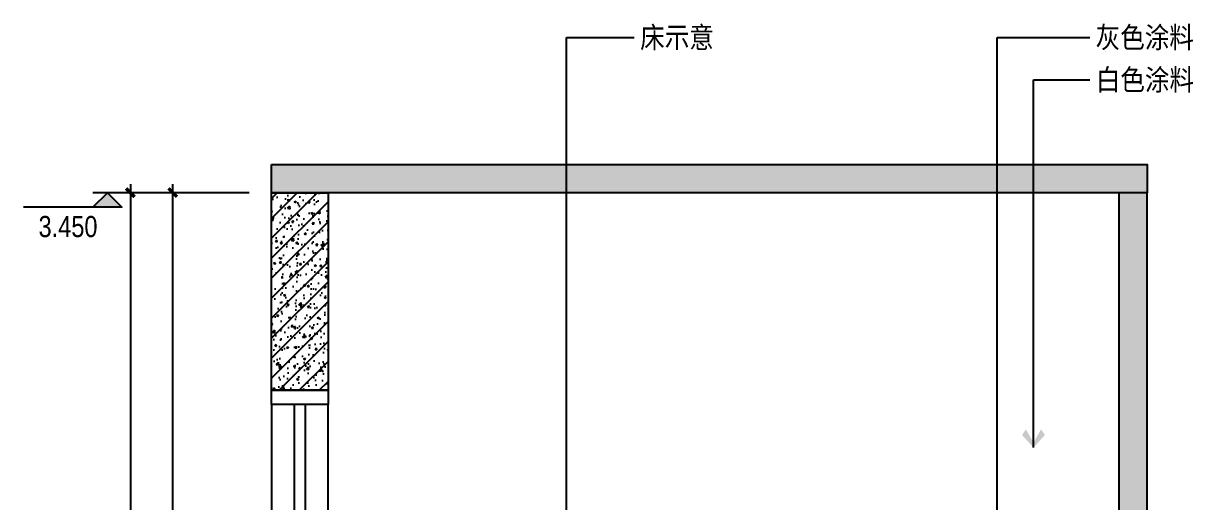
# Model space of a CAD drawing. Extents: x 468514 to 728049, y -74127 to 69080.
# Drawn here: x 559502 to 563656, y 4028 to 5724 of the extents above; entities that cross this region are included whole.
import ezdxf
from ezdxf.enums import TextEntityAlignment as Align

# ---------------------------------------------------------------- set-up
doc = ezdxf.new("R2010")
doc.units = 0
doc.header["$LTSCALE"] = 500
doc.header["$MEASUREMENT"] = 0
doc.layers.get('Defpoints').update_dxf_attribs({"color": 229})
for name, color, linetype in [('E 立面墙体', 245, 'Continuous'), ('E 立面标注尺寸', 9, 'Continuous'), ('E 立面门', 107, 'Continuous')]:
    doc.layers.add(name, color=color, linetype=linetype)
doc.styles.add('PDC DIM', font='PMingLiU-ExtB.ttf', dxfattribs={"width": 0.85})
doc.styles.add('Xref-标准套房C$0$黑体', font='simhei.ttf')
doc.dimstyles.new('PDC-A2', dxfattribs={"dimscale": 0, "dimtxt": 2.5, "dimasz": 1, "dimexe": 1, "dimexo": 1, "dimgap": 0.7, "dimtad": 1, "dimdec": 0, "dimtxsty": 'PDC DIM', "dimblk": 'ARCHTICK', "dimcen": 1, "dimdle": 1, "dimclrd": 8, "dimclre": 8, "dimclrt": 9, "dimadec": 0, "dimazin": 0, "dimtfac": 1, "dimtdec": 0, "dimtix": 1, "dimtmove": 2, "dimatfit": 3, "dimldrblk": 'PDC A2 T R', "dimfxl": 10, "dimfxlon": 1, "dimarcsym": 0})

# ---------------------------------------------------------------- blocks, each defined once
blk = doc.blocks.new('_ArchTick')
at = {"color": 0, "linetype": 'ByBlock', "const_width": 0.4}
blk.add_lwpolyline([(-0.5, -0.5), (0.5, 0.5)], dxfattribs=at)
blk = doc.blocks.new('*D1772')
at = {"layer": 'Defpoints', "color": 0, "transparency": 16777216}
for p in [(560030.6, 5125), (560330.6, 5125), (560330.6, 1725)]:
    blk.add_point(p, dxfattribs=at)
at = {"layer": 'E 立面标注尺寸', "color": 8, "lineweight": -2, "transparency": 16777216}
for p, q in [((560030.6, 1695), (560030.6, 5155)), ((560300.6, 5125), (560000.6, 5125)), ((560300.6, 1725), (560000.6, 1725))]:
    blk.add_line(p, q, dxfattribs=at)
at = {"layer": 'E 立面标注尺寸', "color": 8, "lineweight": -2, "transparency": 16777216, "xscale": 30.00000447440561, "yscale": 30.00000447440561, "zscale": 30.00000447440561}
for p, rotation in [((560030.6, 5125), 90), ((560030.6, 1725), 270)]:
    blk.add_blockref('_ArchTick', p, dxfattribs=dict(at, rotation=rotation))
at = {"layer": 'E 立面标注尺寸', "color": 9, "transparency": 16777216, "insert": (559967.8, 3425), "char_height": 75, "attachment_point": 5, "rotation": 90, "style": 'PDC DIM'}
blk.add_mtext('3400', dxfattribs=at)
blk = doc.blocks.new('PDC A2 T R')
at = {"color": 0, "linetype": 'ByBlock'}
blk.add_line((0, 0), (-2, 0), dxfattribs=at)
for points in [[(-2.15, 0.89), (-1.49, 1.35), (-0.6, 0), (0, 0)], [(-2.15, -0.89), (-1.49, -1.35), (-0.6, 0), (0, 0)]]:
    blk.add_solid(points, dxfattribs=at)
blk = doc.blocks.new('*D1773')
at = {"layer": 'Defpoints', "color": 0, "transparency": 16777216}
for p in [(560330.6, 5125), (559880.6, 1675), (560330.6, 1675)]:
    blk.add_point(p, dxfattribs=at)
at = {"layer": 'E 立面标注尺寸', "color": 8, "lineweight": -2, "transparency": 16777216}
for p, q in [((559880.6, 5155), (559880.6, 1645)), ((560180.6, 5125), (559850.6, 5125)), ((560180.6, 1675), (559850.6, 1675))]:
    blk.add_line(p, q, dxfattribs=at)
at = {"layer": 'E 立面标注尺寸', "color": 8, "lineweight": -2, "transparency": 16777216, "xscale": 30.00000447440561, "yscale": 30.00000447440561, "zscale": 30.00000447440561}
for p, rotation in [((559880.6, 5125), 90), ((559880.6, 1675), 270)]:
    blk.add_blockref('_ArchTick', p, dxfattribs=dict(at, rotation=rotation))
at = {"layer": 'E 立面标注尺寸', "color": 9, "transparency": 16777216, "insert": (559817.1, 3400), "char_height": 75, "attachment_point": 5, "rotation": 90, "style": 'PDC DIM'}
blk.add_mtext('3450', dxfattribs=at)
blk = doc.blocks.new('A$C37DB5113')
blk.add_hatch(color=256).paths.add_polyline_path([(150, 75), (75, 0), (0, 75)])
for p, q in [((0, 75), (510, 75)), ((0, 75), (75, 0)), ((150, 75), (75, 0)), ((0, 0), (150, 0))]:
    blk.add_line(p, q)
blk.add_lwpolyline([(150, 75), (75, 0), (0, 75), (150, 75)])
at = {"style": 'Xref-标准套房C$0$黑体', "width": 0.8}
blk.add_attdef('%%P0.000', text='', height=105, dxfattribs=at).set_placement((510, 75), align=Align.BOTTOM_RIGHT)

msp = doc.modelspace()

# ---------------------------------------------------------------- hatches: boundary and pattern name
at = {"layer": 'E 立面墙体'}
h = msp.add_hatch(color=250, dxfattribs=at)
h.dxf.hatch_style = 1
h.paths.add_polyline_path([(560380.6, 5225), (563480.6, 5225), (563480.6, 5125), (560380.6, 5125)])
h = msp.add_hatch(dxfattribs=at)
h.set_pattern_fill('钢筋混凝土', color=250, scale=10, pattern_type=2)
h.set_pattern_definition([(45, (66486.59, 2650), (-35.355339, 35.355339), []), (50, (66486.59, 2650), (71.726018, -6.2752135), [7.5, -82.5]), (355, (66486.59, 2650), (-13.875133, 75.219213), [6, -66]), (100.4514, (66492.57, 2649.48), (57.850938, 68.943954), [6.374019, -70.114211]), (46.1842, (66486.59, 2670), (106.724105, -16.551901), [11.25, -123.75]), (96.6356, (66495.49, 2668.62), (93.46627, 97.411787), [9.56103, -105.1713]), (351.1842, (66486.59, 2670), (93.466195, 97.41186), [9, -99]), (21, (66496.59, 2665), (59.690705, -40.261889), [7.5, -82.5]), (326, (66496.59, 2665), (24.331533, 72.515005), [6, -66]), (71.4514, (66501.566, 2661.645), (84.022263, 32.25305), [6.374019, -70.114211]), (37.5, (66486.592, 2650), (1.2159855, 33.2893854), [0.5, -65.2, 0.5, -67, 0.5, -66.25]), (7.5, (66486.59, 2650), (26.3069537, 39.4411712), [0.5, -38.2, 0.5, -63.7, 0.5, -25.25]), (327.5, (66464.292, 2650), (53.3822436, -2.2554872), [0.5, -25, 0.5, -78, 0.5, -103.5]), (317.5, (66454.29, 2650), (58.318617, 10.0104982), [0.5, -32.5, 0.5, -51.8, 0.5, -73.5])])
h.paths.add_polyline_path([(560580.6, 4425), (560380.6, 4425), (560380.6, 5125), (560580.6, 5125)])
h = msp.add_hatch(dxfattribs=at)
h.set_pattern_fill('钢筋混凝土', color=250, scale=10, pattern_type=2)
h.set_pattern_definition([(45, (61686.59, 0), (-35.355339, 35.355339), []), (50, (61686.59, 0), (71.726018, -6.2752135), [7.5, -82.5]), (355, (61686.59, 0), (-13.875133, 75.219213), [6, -66]), (100.4514, (61692.57, -0.52), (57.850938, 68.943954), [6.374019, -70.114211]), (46.1842, (61686.59, 20), (106.724105, -16.551901), [11.25, -123.75]), (96.6356, (61695.49, 18.62), (93.46627, 97.411787), [9.561029, -105.1713]), (351.1842, (61686.59, 20), (93.466195, 97.41186), [9, -99]), (21, (61696.59, 15), (59.690705, -40.261889), [7.5, -82.5]), (326, (61696.59, 15), (24.331533, 72.515005), [6, -66]), (71.4514, (61701.566, 11.645), (84.022263, 32.25305), [6.374019, -70.114211]), (37.5, (61686.592, 0), (1.2159855, 33.2893854), [0.5, -65.2, 0.5, -67, 0.5, -66.25]), (7.5, (61686.59, 0), (26.3069537, 39.4411712), [0.5, -38.2, 0.5, -63.7, 0.5, -25.25]), (327.5, (61664.292, 0), (53.3822436, -2.2554872), [0.5, -25, 0.5, -78, 0.5, -103.5]), (317.5, (61654.29, 0), (58.318617, 10.0104982), [0.5, -32.5, 0.5, -51.8, 0.5, -73.5])])
h.paths.add_polyline_path([(563380.6, 1625), (563480.6, 1625), (563480.6, 5125), (563380.6, 5125)])

# ---------------------------------------------------------------- linework, layer by layer
for points in [[(560380.6, 5225), (563480.6, 5225), (563480.6, 5125), (560380.6, 5125)], [(560580.6, 4425), (560380.6, 4425), (560380.6, 5125), (560580.6, 5125)], [(563380.6, 1625), (563480.6, 1625), (563480.6, 5125), (563380.6, 5125)]]:
    msp.add_lwpolyline(points, close=True, dxfattribs=at)
at = {"layer": 'E 立面门'}
for points in [[(560380.6, 4425), (560580.6, 4425), (560580.6, 4375), (560380.6, 4375)], [(560580.6, 4375), (560380.6, 4375), (560380.6, 2525), (560580.6, 2525)], [(560500.6, 4375), (560460.6, 4375), (560460.6, 2525), (560500.6, 2525)]]:
    msp.add_lwpolyline(points, close=True, dxfattribs=at)

# ---------------------------------------------------------------- block references
at = {"layer": 'E 立面标注尺寸'}
ref = msp.add_blockref('A$C37DB5113', (559850.6, 5125), dxfattribs=dict(at, xscale=0.6836043956309368, yscale=0.6836043956309368, zscale=0.6836043956309368, rotation=180))
ref.add_attrib('%%P0.000', '3.450', dxfattribs={"layer": '0', "height": 75, "rotation": 0, "style": 'PDC DIM', "width": 0.85}).set_placement((559764.1, 4945.1), align=Align.BOTTOM_RIGHT)

# ---------------------------------------------------------------- texts
at = {"layer": 'E 立面标注尺寸', "color": 9, "char_height": 75, "attachment_point": 1, "style": 'PDC DIM'}
for s, insert in [('{\\fPMingLiU|b0|i0|c136|p18;床示意}', (561685.7, 5712.5)), ('灰色涂料', (563298.7, 5712.5)), ('白色涂料', (563299.2, 5562.5))]:
    msp.add_mtext(s, dxfattribs=dict(at, insert=insert))

# ---------------------------------------------------------------- dimensions: what is measured, and where the dimension line sits
at = {"layer": 'E 立面标注尺寸'}
for base, p1, p2, picture, middle in [((559880.6, 1675), (560330.6, 5125), (560330.6, 1675), '*D1773', (559817.1, 3400)), ((560030.6, 5125), (560330.6, 1725), (560330.6, 5125), '*D1772', (559967.8, 3425))]:
    dim = msp.add_linear_dim(base=base, p1=p1, p2=p2, angle=90, dimstyle='PDC-A2', override={"dimscale": 30.000004}, dxfattribs=at)
    dim.commit()
    dim.dimension.update_dxf_attribs({"geometry": picture, "text_midpoint": middle})

# ---------------------------------------------------------------- leaders
at = {"layer": 'E 立面标注尺寸', "annotation_type": 0, "has_hookline": 1, "hookline_direction": 0}
for points, text_width in [([(561425.3, 2585), (561425.3, 5675), (561664.7, 5675)], 264.6), ([(562950.2, 1695.9), (562950.2, 5675), (563277.7, 5675)], 357.2), ([(563078.6, 4222.2), (563078.6, 5525), (563278.2, 5525)], 344.7)]:
    msp.add_leader(points, dimstyle='PDC-A2', override={"dimscale": 30.000004, "dimtad": 0}, dxfattribs=dict(at, text_width=text_width))

doc.saveas('drawing.dxf')
